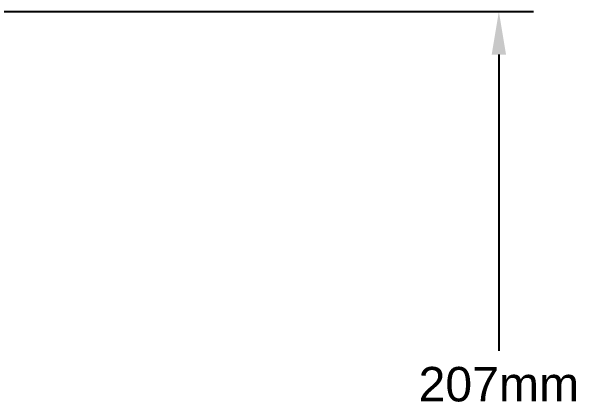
# Model space of a CAD drawing. Header units: inches. Extents: x 0.7 to 44.2, y 3.2 to 34.6.
# Drawn here: x 22.36 to 28.15, y 16.54 to 20.46 of the extents above; entities that cross this region are included whole.
import ezdxf

# ---------------------------------------------------------------- set-up
doc = ezdxf.new("R2010")
doc.units = ezdxf.units.IN
doc.header["$MEASUREMENT"] = 0
doc.layers.add('DIM', color=1, linetype='Continuous')
doc.styles.add('Arial', font='arial.ttf')
doc.dimstyles.new('ETC EU Metric & ANSI.35 Stacked', dxfattribs={"dimscale": 2.666667, "dimtxt": 0.35, "dimasz": 0.4375, "dimexe": 0.35, "dimexo": 0.35, "dimgap": 0.116667, "dimtad": 0, "dimtih": 1, "dimtoh": 1, "dimdec": 0, "dimlfac": 25.4, "dimzin": 4, "dimdsep": 46, "dimtxsty": 'Arial', "dimcen": 0.175, "dimadec": 0, "dimazin": 0, "dimtfac": 0.75, "dimtdec": 0, "dimtofl": 0, "dimtmove": 0, "dimatfit": 3, "dimfxl": 1, "dimtolj": 1, "dimtzin": 0, "dimarcsym": 0})

# ---------------------------------------------------------------- blocks, each defined once
blk = doc.blocks.new('*D4')
at = {"layer": 'Defpoints', "color": 0, "transparency": 16777216}
for p in [(21.6862, 20.4649), (27.3073, 20.4649), (21.0596, 12.3057)]:
    blk.add_point(p, dxfattribs=at)
at = {"layer": 'DIM', "color": 0, "lineweight": -2, "transparency": 16777216}
for p, q in [((22.0362, 20.4649), (27.6573, 20.4649)), ((27.3073, 20.0274), (27.3073, 17.0217)), ((27.3073, 12.7432), (27.3073, 15.749)), ((21.4096, 12.3057), (27.6573, 12.3057))]:
    blk.add_line(p, q, dxfattribs=at)
at = {"layer": 'DIM', "color": 0, "transparency": 16777216}
for points in [[(27.2344, 20.0274), (27.3802, 20.0274), (27.3073, 20.4649)], [(27.2344, 12.7432), (27.3802, 12.7432), (27.3073, 12.3057)]]:
    blk.add_solid(points, dxfattribs=at)
at = {"layer": 'DIM', "color": 0, "transparency": 16777216, "char_height": 0.35, "attachment_point": 5, "style": 'Arial'}
for s, insert in [('\\A1;207mm', (27.3073, 16.6807)), ('\\A1;[8.16"]', (27.3073, 16.0444))]:
    blk.add_mtext(s, dxfattribs=dict(at, insert=insert))

msp = doc.modelspace()

# ---------------------------------------------------------------- dimensions: what is measured, and where the dimension line sits
at = {"layer": 'DIM'}
dim = msp.add_linear_dim(base=(27.3073, 20.4649), p1=(21.0596, 12.3057), p2=(21.6862, 20.4649), angle=90, dimstyle='ETC EU Metric & ANSI.35 Stacked', override={"dimpost": 'mm\\X'}, dxfattribs=at)
dim.commit()
dim.dimension.update_dxf_attribs({"geometry": '*D4', "text_midpoint": (27.3073, 16.3853)})

doc.saveas('drawing.dxf')
